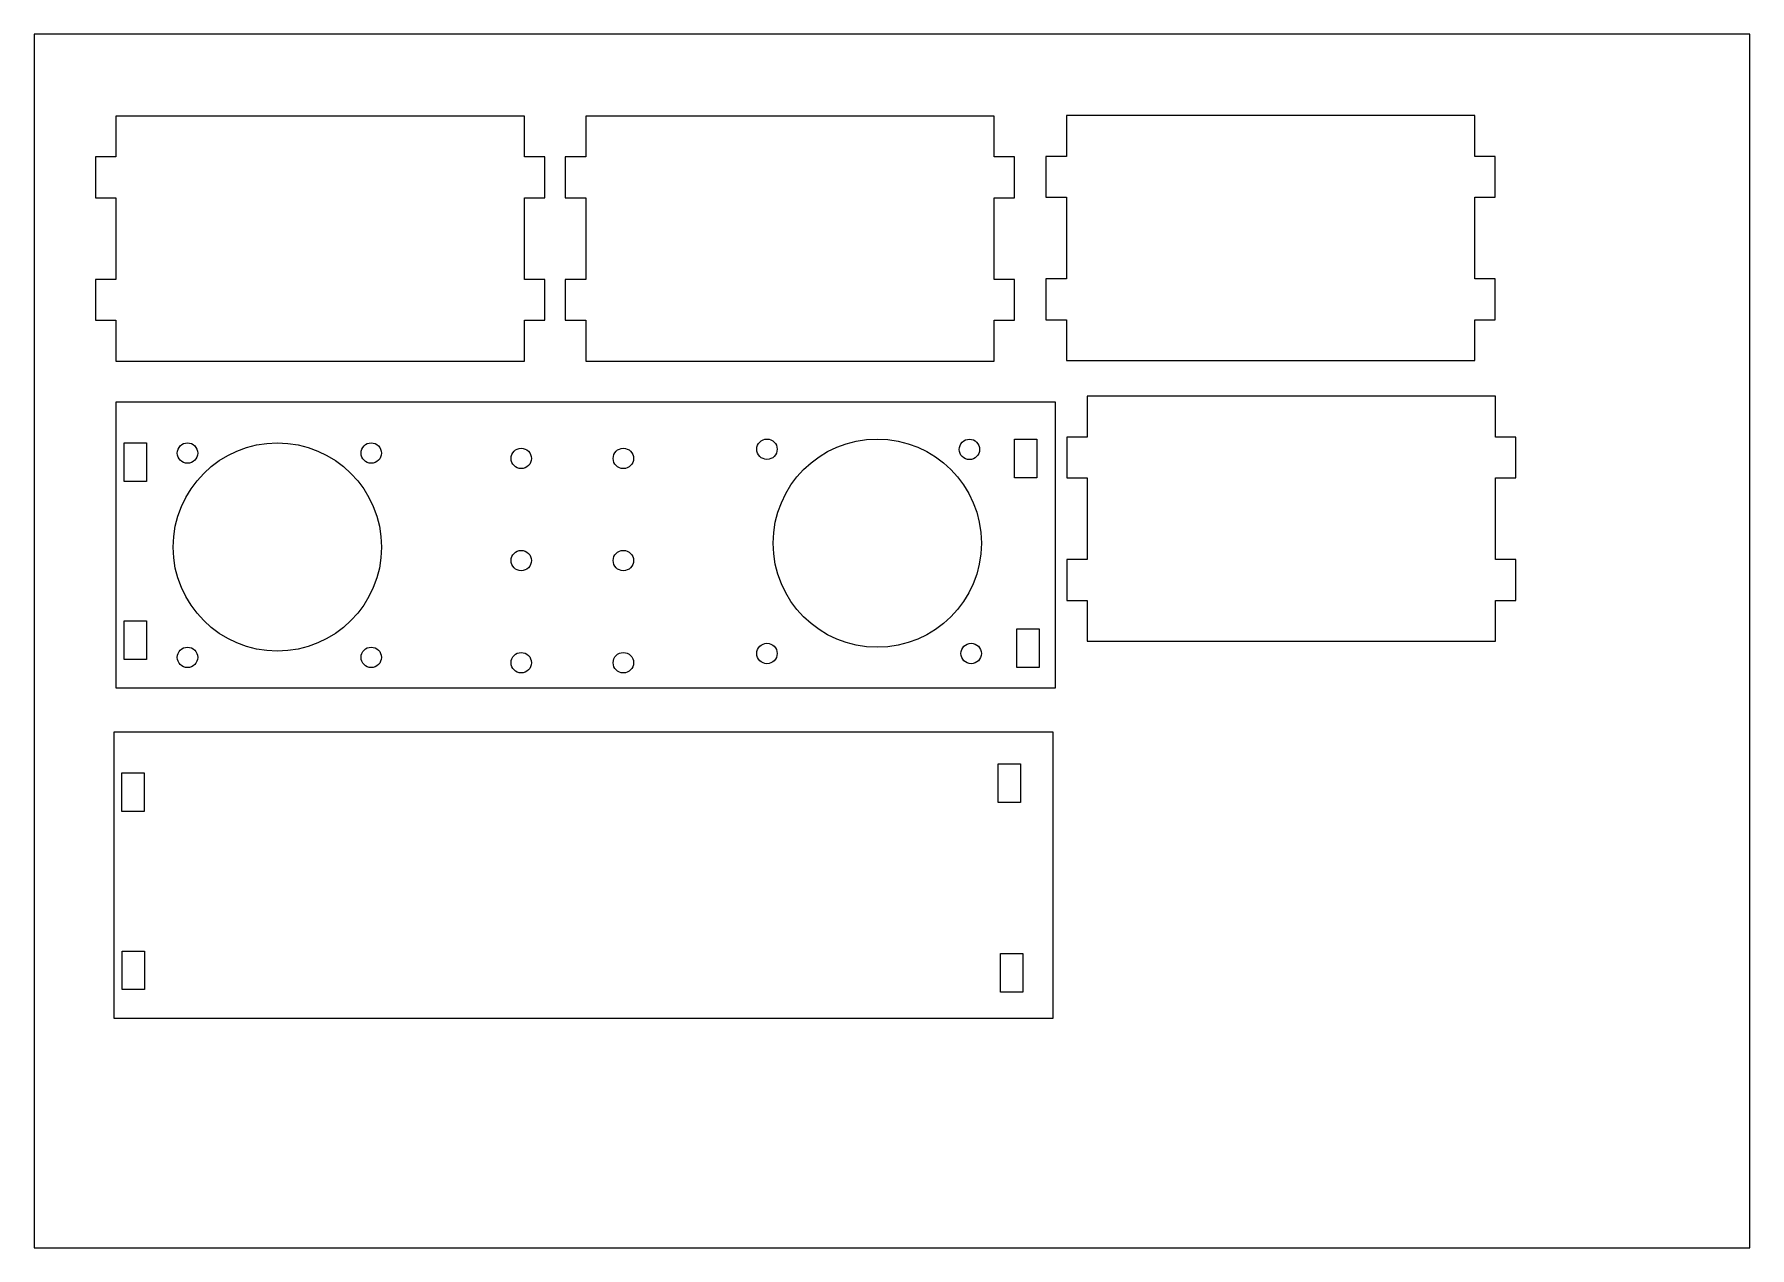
# Model space of a CAD drawing. Header units: millimetres. Extents: x 0 to 420, y 0 to 297.
import ezdxf

# ---------------------------------------------------------------- set-up
doc = ezdxf.new("R2010")
doc.units = ezdxf.units.MM
doc.linetypes.add('LT_0', pattern=[0])
doc.layers.add('Default', color=7, linetype='Continuous')

msp = doc.modelspace()

# ---------------------------------------------------------------- linework, layer by layer
at = {"color": 178, "true_color": 0x000000}
msp.add_lwpolyline([(0, 297), (0, 0), (420, 0), (420, 297), (0, 297)], dxfattribs=at)
at = {"layer": 'Default', "color": 178, "linetype": 'LT_0', "lineweight": 15, "ltscale": 0.5, "true_color": 0x000000, "transparency": 33554687}
for p, q in [((20, 277), (20, 267)), ((120, 277), (20, 277)), ((120, 267), (120, 277)), ((135, 277), (135, 267)), ((235, 277), (135, 277)), ((235, 267), (235, 277)), ((252.69, 277.12), (252.69, 267.12)), ((352.69, 277.12), (252.69, 277.12)), ((352.69, 267.12), (352.69, 277.12)), ((20, 267), (15, 267)), ((15, 267), (15, 257)), ((125, 267), (120, 267)), ((125, 257), (125, 267)), ((135, 267), (130, 267)), ((130, 267), (130, 257)), ((240, 267), (235, 267)), ((240, 257), (240, 267)), ((252.69, 267.12), (247.69, 267.12)), ((247.69, 267.12), (247.69, 257.12)), ((357.69, 267.12), (352.69, 267.12)), ((357.69, 257.12), (357.69, 267.12)), ((15, 257), (20, 257)), ((20, 257), (20, 237)), ((120, 237), (120, 257)), ((120, 257), (125, 257)), ((130, 257), (135, 257)), ((135, 257), (135, 237)), ((235, 237), (235, 257)), ((235, 257), (240, 257)), ((247.69, 257.12), (252.69, 257.12)), ((252.69, 257.12), (252.69, 237.12)), ((352.69, 237.12), (352.69, 257.12)), ((352.69, 257.12), (357.69, 257.12)), ((20, 237), (15, 237)), ((15, 237), (15, 227)), ((125, 237), (120, 237)), ((125, 227), (125, 237)), ((135, 237), (130, 237)), ((130, 237), (130, 227)), ((240, 237), (235, 237)), ((240, 227), (240, 237)), ((252.69, 237.12), (247.69, 237.12)), ((247.69, 237.12), (247.69, 227.12)), ((357.69, 237.12), (352.69, 237.12)), ((357.69, 227.12), (357.69, 237.12)), ((15, 227), (20, 227)), ((20, 227), (20, 217)), ((120, 217), (120, 227)), ((120, 227), (125, 227)), ((130, 227), (135, 227)), ((135, 227), (135, 217)), ((235, 217), (235, 227)), ((235, 227), (240, 227)), ((247.69, 227.12), (252.69, 227.12)), ((252.69, 227.12), (252.69, 217.12)), ((352.69, 217.12), (352.69, 227.12)), ((352.69, 227.12), (357.69, 227.12)), ((20, 217), (120, 217)), ((135, 217), (235, 217)), ((252.69, 217.12), (352.69, 217.12)), ((20, 207), (20, 137)), ((250, 207), (20, 207)), ((250, 137), (250, 207)), ((257.77, 208.42), (257.77, 198.42)), ((357.77, 208.42), (257.77, 208.42)), ((357.77, 198.42), (357.77, 208.42)), ((240, 197.89), (245.46, 197.89)), ((240, 188.44), (240, 197.89)), ((245.46, 197.89), (245.46, 188.44)), ((257.77, 198.42), (252.77, 198.42)), ((252.77, 198.42), (252.77, 188.42)), ((362.77, 198.42), (357.77, 198.42)), ((362.77, 188.42), (362.77, 198.42)), ((22, 197), (27.47, 197)), ((22, 187.55), (22, 197)), ((27.47, 197), (27.47, 187.55)), ((27.47, 187.55), (22, 187.55)), ((245.46, 188.44), (240, 188.44)), ((252.77, 188.42), (257.77, 188.42)), ((257.77, 188.42), (257.77, 168.42)), ((357.77, 168.42), (357.77, 188.42)), ((357.77, 188.42), (362.77, 188.42)), ((257.77, 168.42), (252.77, 168.42)), ((252.77, 168.42), (252.77, 158.42)), ((362.77, 168.42), (357.77, 168.42)), ((362.77, 158.42), (362.77, 168.42)), ((252.77, 158.42), (257.77, 158.42)), ((257.77, 158.42), (257.77, 148.42)), ((357.77, 148.42), (357.77, 158.42)), ((357.77, 158.42), (362.77, 158.42)), ((22.04, 153.43), (27.5, 153.43)), ((22.04, 143.98), (22.04, 153.43)), ((27.5, 153.43), (27.5, 143.98)), ((240.57, 151.45), (246.04, 151.45)), ((240.57, 142), (240.57, 151.45)), ((246.04, 151.45), (246.04, 142)), ((257.77, 148.42), (357.77, 148.42)), ((27.5, 143.98), (22.04, 143.98)), ((246.04, 142), (240.57, 142)), ((20, 137), (250, 137)), ((19.47, 126.19), (19.47, 56.19)), ((249.47, 126.19), (19.47, 126.19)), ((249.47, 56.19), (249.47, 126.19)), ((235.97, 118.43), (241.43, 118.43)), ((235.97, 108.98), (235.97, 118.43)), ((241.43, 118.43), (241.43, 108.98)), ((21.47, 116.19), (26.93, 116.19)), ((21.47, 106.74), (21.47, 116.19)), ((26.93, 116.19), (26.93, 106.74)), ((26.93, 106.74), (21.47, 106.74)), ((241.43, 108.98), (235.97, 108.98)), ((21.5, 72.62), (26.97, 72.62)), ((21.5, 63.17), (21.5, 72.62)), ((26.97, 72.62), (26.97, 63.17)), ((236.54, 71.99), (242, 71.99)), ((236.54, 62.54), (236.54, 71.99)), ((242, 71.99), (242, 62.54)), ((26.97, 63.17), (21.5, 63.17)), ((242, 62.54), (236.54, 62.54)), ((19.47, 56.19), (249.47, 56.19))]:
    msp.add_line(p, q, dxfattribs=at)
at = {"layer": 'Default', "color": 178, "linetype": 'LT_0', "lineweight": 15, "true_color": 0x000000}
for points in [[(176.89, 195.44), (176.89, 196.82), (178.01, 197.94), (179.39, 197.94)], [(179.39, 197.94), (180.77, 197.94), (181.89, 196.82), (181.89, 195.44)], [(180.9, 172.44), (180.9, 186.51), (192.32, 197.94), (206.39, 197.94)], [(206.39, 197.94), (220.46, 197.94), (231.89, 186.51), (231.89, 172.44)], [(226.46, 195.4), (226.46, 196.78), (227.58, 197.9), (228.96, 197.9)], [(228.96, 197.9), (230.34, 197.9), (231.46, 196.78), (231.46, 195.4)], [(34.01, 171.5), (34.01, 185.57), (45.44, 197), (59.5, 197)], [(35, 194.5), (35, 195.88), (36.12, 197), (37.5, 197)], [(37.5, 192), (36.12, 192), (35, 193.12), (35, 194.5)], [(37.5, 197), (38.88, 197), (40, 195.88), (40, 194.5)], [(40, 194.5), (40, 193.12), (38.88, 192), (37.5, 192)], [(59.5, 197), (73.57, 197), (85, 185.57), (85, 171.5)], [(80, 194.5), (80, 195.88), (81.12, 197), (82.5, 197)], [(82.5, 192), (81.12, 192), (80, 193.12), (80, 194.5)], [(82.5, 197), (83.88, 197), (85, 195.88), (85, 194.5)], [(85, 194.5), (85, 193.12), (83.88, 192), (82.5, 192)], [(116.72, 193.19), (116.72, 194.57), (117.84, 195.69), (119.22, 195.69)], [(119.22, 195.69), (120.6, 195.69), (121.72, 194.57), (121.72, 193.19)], [(141.72, 193.19), (141.72, 194.57), (142.84, 195.69), (144.22, 195.69)], [(144.22, 195.69), (145.6, 195.69), (146.72, 194.57), (146.72, 193.19)], [(179.39, 192.94), (178.01, 192.94), (176.89, 194.06), (176.89, 195.44)], [(181.89, 195.44), (181.89, 194.06), (180.77, 192.94), (179.39, 192.94)], [(228.96, 192.9), (227.58, 192.9), (226.46, 194.02), (226.46, 195.4)], [(231.46, 195.4), (231.46, 194.02), (230.34, 192.9), (228.96, 192.9)], [(119.22, 190.69), (117.84, 190.69), (116.72, 191.81), (116.72, 193.19)], [(121.72, 193.19), (121.72, 191.81), (120.6, 190.69), (119.22, 190.69)], [(144.22, 190.69), (142.84, 190.69), (141.72, 191.81), (141.72, 193.19)], [(146.72, 193.19), (146.72, 191.81), (145.6, 190.69), (144.22, 190.69)], [(206.39, 146.95), (192.32, 146.95), (180.9, 158.37), (180.9, 172.44)], [(231.89, 172.44), (231.89, 158.37), (220.46, 146.95), (206.39, 146.95)], [(59.5, 146.01), (45.44, 146.01), (34.01, 157.44), (34.01, 171.5)], [(85, 171.5), (85, 157.44), (73.57, 146.01), (59.5, 146.01)], [(116.72, 168.19), (116.72, 169.57), (117.84, 170.69), (119.22, 170.69)], [(119.22, 165.69), (117.84, 165.69), (116.72, 166.81), (116.72, 168.19)], [(119.22, 170.69), (120.6, 170.69), (121.72, 169.57), (121.72, 168.19)], [(121.72, 168.19), (121.72, 166.81), (120.6, 165.69), (119.22, 165.69)], [(141.72, 168.19), (141.72, 169.57), (142.84, 170.69), (144.22, 170.69)], [(144.22, 165.69), (142.84, 165.69), (141.72, 166.81), (141.72, 168.19)], [(144.22, 170.69), (145.6, 170.69), (146.72, 169.57), (146.72, 168.19)], [(146.72, 168.19), (146.72, 166.81), (145.6, 165.69), (144.22, 165.69)], [(176.89, 145.44), (176.89, 146.82), (178.01, 147.94), (179.39, 147.94)], [(179.39, 147.94), (180.77, 147.94), (181.89, 146.82), (181.89, 145.44)], [(226.89, 145.44), (226.89, 146.82), (228.01, 147.94), (229.39, 147.94)], [(229.39, 147.94), (230.77, 147.94), (231.89, 146.82), (231.89, 145.44)], [(35, 144.5), (35, 145.88), (36.12, 147), (37.5, 147)], [(37.5, 142), (36.12, 142), (35, 143.12), (35, 144.5)], [(37.5, 147), (38.88, 147), (40, 145.88), (40, 144.5)], [(40, 144.5), (40, 143.12), (38.88, 142), (37.5, 142)], [(80, 144.5), (80, 145.88), (81.12, 147), (82.5, 147)], [(82.5, 142), (81.12, 142), (80, 143.12), (80, 144.5)], [(82.5, 147), (83.88, 147), (85, 145.88), (85, 144.5)], [(85, 144.5), (85, 143.12), (83.88, 142), (82.5, 142)], [(116.72, 143.19), (116.72, 144.57), (117.84, 145.69), (119.22, 145.69)], [(119.22, 140.69), (117.84, 140.69), (116.72, 141.81), (116.72, 143.19)], [(119.22, 145.69), (120.6, 145.69), (121.72, 144.57), (121.72, 143.19)], [(121.72, 143.19), (121.72, 141.81), (120.6, 140.69), (119.22, 140.69)], [(141.72, 143.19), (141.72, 144.57), (142.84, 145.69), (144.22, 145.69)], [(144.22, 140.69), (142.84, 140.69), (141.72, 141.81), (141.72, 143.19)], [(144.22, 145.69), (145.6, 145.69), (146.72, 144.57), (146.72, 143.19)], [(146.72, 143.19), (146.72, 141.81), (145.6, 140.69), (144.22, 140.69)], [(179.39, 142.94), (178.01, 142.94), (176.89, 144.06), (176.89, 145.44)], [(181.89, 145.44), (181.89, 144.06), (180.77, 142.94), (179.39, 142.94)], [(229.39, 142.94), (228.01, 142.94), (226.89, 144.06), (226.89, 145.44)], [(231.89, 145.44), (231.89, 144.06), (230.77, 142.94), (229.39, 142.94)]]:
    msp.add_open_spline(points, degree=3, dxfattribs=at)

doc.saveas('drawing.dxf')
